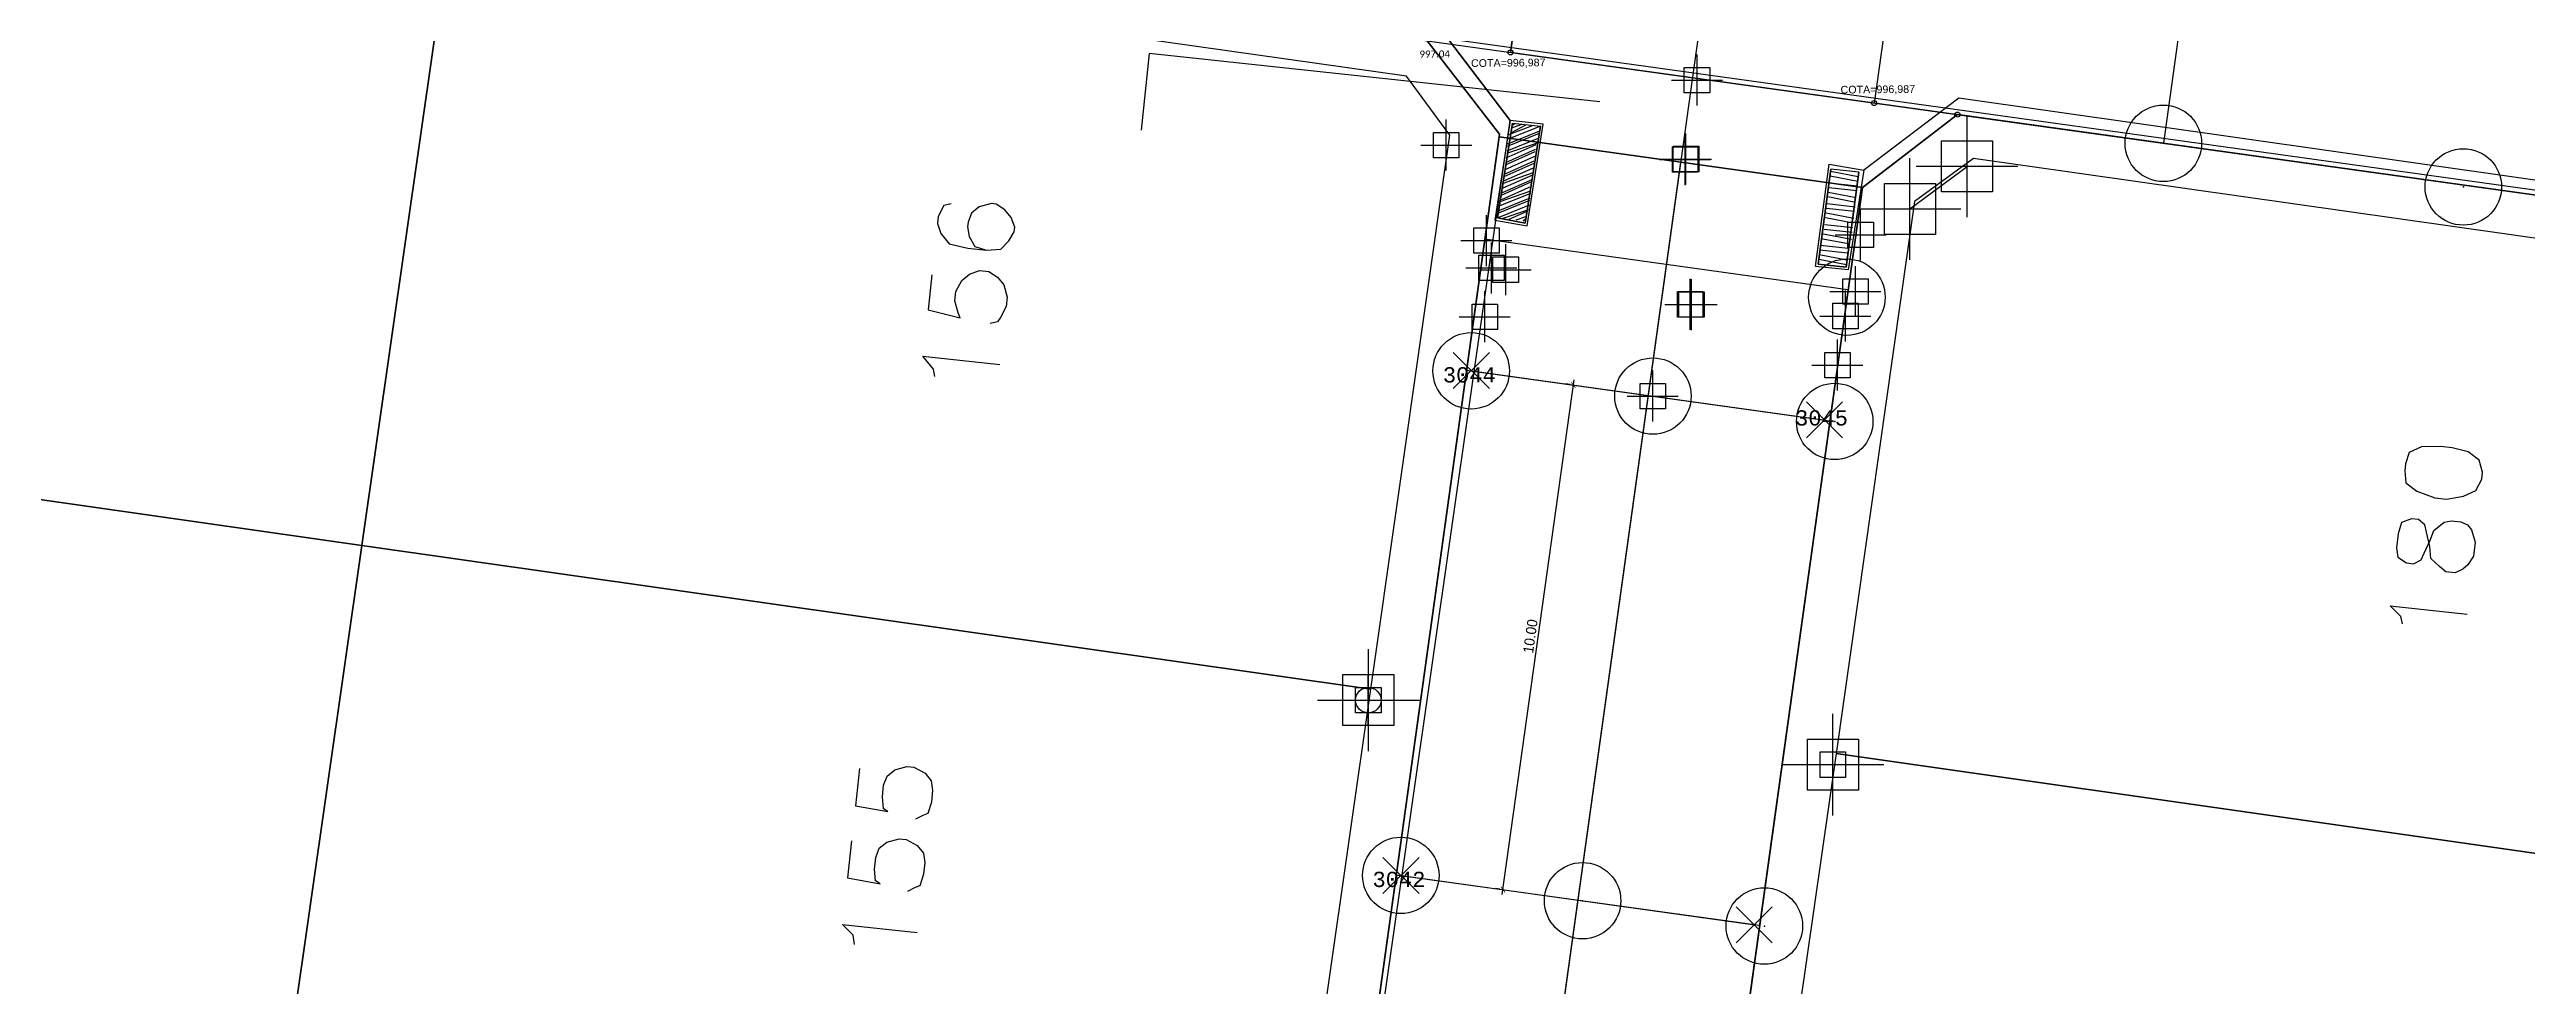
# Model space of a CAD drawing. Header units: metres. Extents: x 678 to 2349, y 417 to 1219.
# Drawn here: x 878.32 to 926.91, y 1019.87 to 1038.24 of the extents above; entities that cross this region are included whole.
import ezdxf
from ezdxf.enums import TextEntityAlignment as Align

# ---------------------------------------------------------------- set-up
doc = ezdxf.new("R2010")
doc.units = ezdxf.units.M
doc.header["$PDMODE"] = 32
doc.header["$PDSIZE"] = 1.5
doc.linetypes.add('DASHED', pattern=[0.75, 0.5, -0.25])
for name, color, linetype in [('12-CONDICIONES EXISTENTES', 2, 'Continuous'), ('C-ANNO-MATC-TEXT', 150, 'Continuous'), ('C-ROAD-PROF-TEXT', 11, 'Continuous'), ('linea 1', 1, 'Continuous'), ('LOTE 243', 1, 'Continuous'), ('puntos nov 7', 50, 'Continuous'), ('PUNTOS V', 4, 'Continuous'), ('V-NODE', 1, 'Continuous')]:
    doc.layers.add(name, color=color, linetype=linetype)
doc.layers.add('PDF2_area escolar', color=7, linetype='Continuous', true_color=0x989898)
doc.layers.add('PDF_Geometry', color=7, linetype='Continuous', true_color=0x797979)
doc.styles.add('CITY2', font='stylu.ttf', dxfattribs={"height": 0.2})
doc.styles.add('MONOTXT4', font='monotxt4.shx')
doc.styles.get("Standard").update_dxf_attribs({"font": 'arial.ttf'})
doc.dimstyles.new('COTAS2', dxfattribs={"dimtxt": 0.02, "dimasz": 0.1, "dimexe": 0.15, "dimexo": 0.08, "dimgap": 0.05, "dimtad": 1, "dimzin": 0, "dimdsep": 46, "dimtxsty": 'CITY2', "dimblk": 'ARCHTICK', "dimcen": 1, "dimdle": 0.1, "dimclrd": 1, "dimclre": 1, "dimclrt": 2, "dimadec": 0, "dimazin": 0, "dimtfac": 1, "dimtofl": 0, "dimtmove": 0, "dimatfit": 3, "dimldrblk": 'ARCHTICK', "dimfxl": 0.18, "dimtolj": 1, "dimtzin": 0, "dimarcsym": 0})

# ---------------------------------------------------------------- blocks, each defined once
blk = doc.blocks.new('*U270')
at = {"color": 0, "linetype": 'ByBlock', "lineweight": -2, "transparency": 16777216}
for p, q in [((0, -1), (0, 1)), ((-1, 0), (1, 0))]:
    blk.add_line(p, q, dxfattribs=at)
blk.add_circle((0, 0), 0.5, dxfattribs=at)
blk = doc.blocks.new('*U279', base_point=(904.189, 1025.47, 998.398))
at = {"layer": 'V-NODE', "color": 50, "lineweight": -2, "xscale": 0.5, "yscale": 0.5, "zscale": 0.5}
blk.add_blockref('*U270', (904.189, 1025.47, 998.398), dxfattribs=at)
blk = doc.blocks.new('*U2308')
at = {"color": 0, "linetype": 'ByBlock', "lineweight": -2, "transparency": 16777216}
for p, q in [((0, -1), (0, 1)), ((-1, 0), (1, 0))]:
    blk.add_line(p, q, dxfattribs=at)
blk.add_circle((0, 0), 0.5, dxfattribs=at)
blk = doc.blocks.new('*U2380', base_point=(904.189, 1025.47, 998.398))
at = {"layer": 'V-NODE', "color": 1, "lineweight": -2, "xscale": 0.5, "yscale": 0.5, "zscale": 0.5}
blk.add_blockref('*U2308', (904.189, 1025.47, 998.398), dxfattribs=at)
blk = doc.blocks.new('*U2456')
at = {"color": 0, "linetype": 'ByBlock', "lineweight": -2, "transparency": 16777216}
for p, q in [((0, -1), (0, 1)), ((-1, 0), (1, 0))]:
    blk.add_line(p, q, dxfattribs=at)
blk.add_lwpolyline([(-0.5, -0.5), (-0.5, 0.5), (0.5, 0.5), (0.5, -0.5)], close=True, dxfattribs=at)
blk = doc.blocks.new('*U2498', base_point=(913.302, 1024.205, 998.519))
at = {"layer": 'V-NODE', "color": 10, "lineweight": -2}
blk.add_blockref('*U2456', (913.302, 1024.205, 998.519), dxfattribs=at)
blk = doc.blocks.new('*U2501', base_point=(904.19, 1025.471, 998.396))
at = {"layer": 'V-NODE', "color": 10, "lineweight": -2}
blk.add_blockref('*U2456', (904.19, 1025.471, 998.396), dxfattribs=at)
blk = doc.blocks.new('*U2504', base_point=(915.933, 1035.95, 997.977))
at = {"layer": 'V-NODE', "color": 10, "lineweight": -2}
blk.add_blockref('*U2456', (915.933, 1035.95, 997.977), dxfattribs=at)
blk = doc.blocks.new('*U2507', base_point=(914.814, 1035.112, 997.928))
at = {"layer": 'V-NODE', "color": 10, "lineweight": -2}
blk.add_blockref('*U2456', (914.814, 1035.112, 997.928), dxfattribs=at)
blk = doc.blocks.new('*U2558')
at = {"color": 0, "linetype": 'ByBlock', "lineweight": -2, "transparency": 16777216}
for p, q in [((0, -1), (0, 1)), ((-1, 0), (1, 0))]:
    blk.add_line(p, q, dxfattribs=at)
blk.add_lwpolyline([(-0.5, -0.5), (-0.5, 0.5), (0.5, 0.5), (0.5, -0.5)], close=True, dxfattribs=at)
blk = doc.blocks.new('*U2630', base_point=(904.189, 1025.47, 998.398))
at = {"layer": 'V-NODE', "color": 130, "lineweight": -2, "xscale": 0.5, "yscale": 0.5, "zscale": 0.5}
blk.add_blockref('*U2558', (904.189, 1025.47, 998.398), dxfattribs=at)
blk = doc.blocks.new('*U2819', base_point=(913.302, 1024.205, 998.519))
at = {"layer": 'V-NODE', "color": 130, "lineweight": -2, "xscale": 0.5, "yscale": 0.5, "zscale": 0.5}
blk.add_blockref('*U2558', (913.302, 1024.205, 998.519), dxfattribs=at)
blk = doc.blocks.new('*U2822', base_point=(904.19, 1025.471, 998.396))
at = {"layer": 'V-NODE', "color": 130, "lineweight": -2, "xscale": 0.5, "yscale": 0.5, "zscale": 0.5}
blk.add_blockref('*U2558', (904.19, 1025.471, 998.396), dxfattribs=at)
blk = doc.blocks.new('*U2885', base_point=(905.718, 1036.366, 997.829))
at = {"layer": 'V-NODE', "color": 130, "lineweight": -2, "xscale": 0.5, "yscale": 0.5, "zscale": 0.5}
blk.add_blockref('*U2558', (905.718, 1036.366, 997.829), dxfattribs=at)
blk = doc.blocks.new('base')
at = {"layer": 'PDF_Geometry', "lineweight": 25, "extrusion": (-0.000787417, 0.063364, 0.99799), "elevation": 0.026}
for points in [[(-314.355, -197.288), (-299.601, -195.681), (-292.744, -194.188), (-282.663, -192.111), (-274.476, -190.361), (-258.037, -185.154), (-248.029, -180.61), (-240.539, -177.71), (-228.643, -174.042), (-222.733, -172.714), (-217.384, -171.04), (-209.935, -169.248), (-202.16, -164.759), (-196.196, -160.284), (-195.073, -159.817), (-178.095, -157.457), (-154.298, -156.614), (-136.667, -154.611), (-124.436, -153.164), (-118.066, -151.474), (-100.79, -146.646), (-80.955, -140.967), (-73.385, -139.328), (-61.694, -135.822), (-40.504, -131.604), (-37.727, -130.872), (-17.661, -129.441), (1.311, -127.461), (21.092, -124.929), (41.006, -122.83), (47.376, -123.458), (63.592, -123.186), (81.402, -124.312), (85.639, -96.072), (88.705, -66.393), (92.811, -40.781), (97.16, -22.386), (100.596, -1.562), (102.483, 8.32), (109.691, 37.361), (117.528, 76.62), (126.217, 115.638), (131.513, 149.592), (134.682, 173.973), (136.916, 195.591), (139.956, 229.678), (141.558, 250.676), (142.614, 271.37), (143.252, 283.21), (147.066, 312.938), (152.58, 355.631), (153.554, 396.042), (150.869, 418.02), (151.777, 438.639), (150.959, 458.028), (151.777, 438.639), (150.869, 418.02), (153.554, 396.042), (152.58, 355.631), (147.066, 312.938), (143.252, 283.21), (142.614, 271.37), (141.558, 250.676), (139.956, 229.678), (136.916, 195.591), (134.682, 173.973), (131.513, 149.592), (126.217, 115.638), (117.528, 76.62), (109.691, 37.361), (102.483, 8.32), (100.596, -1.562), (97.16, -22.386), (92.811, -40.781), (88.705, -66.393), (85.639, -96.072), (81.402, -124.312), (63.592, -123.186), (47.376, -123.458), (41.006, -122.83), (21.092, -124.929), (1.311, -127.461), (-17.661, -129.441), (-37.727, -130.872), (-40.504, -131.604), (-61.694, -135.822), (-73.385, -139.328), (-80.955, -140.967), (-100.79, -146.646), (-118.066, -151.474), (-124.436, -153.164), (-136.667, -154.611), (-154.298, -156.614), (-178.095, -157.457), (-195.073, -159.817), (-196.196, -160.284), (-202.16, -164.759), (-209.935, -169.248), (-217.384, -171.04), (-222.733, -172.714), (-228.643, -174.042), (-240.539, -177.71), (-248.029, -180.61), (-258.037, -185.154), (-274.476, -190.361), (-282.663, -192.111), (-292.744, -194.188), (-299.601, -195.681), (-314.355, -197.288), (-312.178, -178.446), (-309.146, -157.898), (-306.876, -132.899), (-305.823, -118.002), (-298.643, -78.802), (-291.055, -45.077), (-282.252, -15.116), (-275.645, 10.473), (-270.319, 33.898), (-263.825, 63.164), (-258.15, 86.408), (-284.424, 123.888)], [(-11.71, 51.199), (-13.594, 49.803), (-24.492, -20.249), (-23.096, -22.133), (15.367, -28.112), (17.206, -26.71), (28.103, 43.341), (26.707, 45.225)], [(-23.096, -22.133), (-24.492, -20.249), (-24.163, -18.295), (-24.798, -18.172), (-25.132, -20.172), (-24.492, -20.249)], [(-26.249, -20.594), (-17.427, -21.657), (-17.246, -20.149)], [(-73.109, -12.723), (-71.713, -14.606), (-33.296, -20.58), (-31.412, -19.184), (-31.083, -17.229), (-30.444, -17.306), (-30.732, -19.312), (-31.412, -19.184)], [(-24.532, -20.198), (-24.215, -18.335), (-24.758, -18.223), (-25.08, -20.132), (-24.448, -19.884)], [(-24.459, -19.975), (-24.943, -20.149)], [(-24.51, -20.015), (-24.806, -20.165)], [(-24.521, -20.107), (-24.715, -20.176)], [(-24.526, -20.152), (-24.578, -20.193)], [(-24.393, -19.427), (-24.98, -19.68)], [(-24.404, -19.518), (-24.991, -19.772)], [(-24.415, -19.609), (-25.042, -19.812)], [(-24.42, -19.655), (-25.053, -19.903)], [(-24.431, -19.747), (-25.064, -19.995)], [(-24.437, -19.792), (-25.069, -20.041)], [(-24.332, -18.924), (-24.919, -19.178)], [(-24.343, -19.015), (-24.924, -19.223)], [(-24.348, -19.061), (-24.936, -19.315)], [(-24.359, -19.152), (-24.947, -19.406)], [(-24.365, -19.198), (-24.952, -19.452)], [(-24.376, -19.289), (-24.963, -19.543)], [(-24.387, -19.381), (-24.974, -19.635)], [(-31.315, -19.149), (-31.043, -17.281), (-30.495, -17.347), (-30.766, -19.215)], [(-31.304, -19.058), (-30.761, -19.169)], [(-24.231, -18.472), (-24.864, -18.721)], [(-24.242, -18.564), (-24.875, -18.812)], [(-24.253, -18.655), (-24.88, -18.858)], [(-24.304, -18.695), (-24.891, -18.949)], [(-24.315, -18.787), (-24.902, -19.041)], [(-24.321, -18.832), (-24.908, -19.086)], [(-31.243, -18.555), (-30.7, -18.667)], [(-31.254, -18.646), (-30.711, -18.758)], [(-31.271, -18.783), (-30.722, -18.849)], [(-31.282, -18.875), (-30.733, -18.941)], [(-31.293, -18.966), (-30.75, -19.078)], [(-13.506, -18.744), (-13.363, -18.715), (-13.244, -18.498), (-13.228, -18.36), (-13.297, -18.167), (-13.458, -17.962), (-13.818, -17.872), (-14.184, -17.828), (-14.464, -17.841), (-14.623, -18.007), (-14.736, -18.179), (-14.747, -18.27), (-14.678, -18.464), (-14.557, -18.618), (-14.385, -18.731), (-14.294, -18.742), (-14.054, -18.678), (-13.901, -18.558), (-13.833, -18.38), (-13.822, -18.289), (-13.846, -18.1), (-13.961, -17.901), (-14.184, -17.828)], [(-24.215, -18.335), (-24.847, -18.583)], [(-24.226, -18.427), (-24.858, -18.675)], [(-24.306, -18.324), (-24.836, -18.492)], [(-24.443, -18.308), (-24.785, -18.452)], [(-24.58, -18.291), (-24.774, -18.36)], [(-24.717, -18.275), (-24.769, -18.315)], [(-31.194, -18.143), (-30.651, -18.255)], [(-31.205, -18.235), (-30.662, -18.347)], [(-31.221, -18.372), (-30.673, -18.438)], [(-31.232, -18.463), (-30.684, -18.53)], [(-31.087, -17.646), (-30.539, -17.712)], [(-31.098, -17.738), (-30.555, -17.849)], [(-31.155, -17.824), (-30.566, -17.941)], [(-31.172, -17.961), (-30.623, -18.027)], [(-31.183, -18.052), (-30.634, -18.118)], [(-13.107, -17.355), (-13.024, -16.669), (-13.653, -16.501), (-13.618, -16.598), (-13.554, -16.837), (-13.576, -17.02), (-13.695, -17.238), (-13.849, -17.358), (-14.043, -17.428), (-14.226, -17.406), (-14.397, -17.292), (-14.518, -17.138), (-14.582, -16.899), (-14.56, -16.716), (-14.441, -16.499), (-14.384, -16.413), (-14.242, -16.383)], [(-31.049, -17.326), (-30.506, -17.438)], [(-31.06, -17.418), (-30.517, -17.529)], [(-31.076, -17.555), (-30.528, -17.621)], [(-13.144, -15.356), (-13.115, -15.499), (-12.914, -15.755), (-14.422, -15.573)], [(-41.868, -10.134), (-41.838, -10.276), (-41.632, -10.487), (-43.14, -10.305)], [(-11.568, -7.663), (-11.48, -6.932), (-12.114, -6.809), (-12.028, -6.866), (-12.01, -7.1), (-12.038, -7.328), (-12.106, -7.506), (-12.259, -7.626), (-12.499, -7.69), (-12.636, -7.674), (-12.853, -7.555), (-12.974, -7.401), (-12.998, -7.213), (-12.97, -6.984), (-12.897, -6.761), (-12.8, -6.726), (-12.652, -6.652)], [(-11.397, -6.246), (-11.309, -5.515), (-11.944, -5.392), (-11.858, -5.449), (-11.84, -5.683), (-11.867, -5.911), (-11.935, -6.089), (-12.088, -6.209), (-12.328, -6.273), (-12.465, -6.257), (-12.683, -6.138), (-12.803, -5.984), (-12.827, -5.796), (-12.799, -5.567), (-12.726, -5.344), (-12.629, -5.31), (-12.481, -5.235)], [(-11.429, -4.202), (-11.406, -4.39), (-11.199, -4.601), (-12.662, -4.425)]]:
    blk.add_lwpolyline(points, dxfattribs=at)
for points in [[(-1.863, -12.171), (-3.712, -24.051), (15.043, -26.96), (16.209, -26.127), (17.891, -15.247)], [(-21.618, -9.096), (-23.299, -19.976), (-22.466, -21.143), (-3.712, -24.051), (-1.863, -12.171)], [(-24.758, -18.223), (-24.215, -18.335), (-24.532, -20.198), (-25.08, -20.132)], [(-30.495, -17.347), (-31.043, -17.281), (-31.315, -19.149), (-30.766, -19.215)], [(-50.481, -4.644), (-52.324, -16.479), (-33.569, -19.388), (-32.402, -18.554), (-30.726, -7.72)], [(-0.02, -0.337), (-1.863, -12.171), (17.891, -15.247), (19.74, -3.367)], [(-41.951, -13.138), (-41.97, -12.904), (-42.182, -12.739), (-42.536, -12.604), (-42.765, -12.576), (-43.096, -12.629), (-43.341, -12.738), (-43.46, -12.956), (-43.476, -13.093), (-43.412, -13.333), (-43.2, -13.497), (-42.886, -13.582), (-42.657, -13.609), (-42.286, -13.607), (-42.041, -13.498), (-41.968, -13.275)], [(-41.77, -11.629), (-41.793, -11.441), (-41.965, -11.328), (-42.102, -11.311), (-42.25, -11.386), (-42.313, -11.518), (-42.437, -11.781), (-42.505, -11.958), (-42.71, -12.119), (-42.852, -12.148), (-43.035, -12.126), (-43.167, -12.064), (-43.247, -11.961), (-43.311, -11.722), (-43.278, -11.448), (-43.165, -11.276), (-43.062, -11.195), (-42.914, -11.121), (-42.731, -11.143), (-42.605, -11.25), (-42.439, -11.41), (-42.421, -11.644), (-42.362, -11.929), (-42.333, -12.072), (-42.207, -12.18), (-42.07, -12.196), (-41.876, -12.127), (-41.803, -11.904)], [(-19.774, 2.739), (-21.618, -9.096), (-1.863, -12.171), (-0.02, -0.337)], [(-48.632, 7.236), (-50.481, -4.644), (-30.726, -7.72), (-28.877, 4.16)]]:
    blk.add_lwpolyline(points, close=True, dxfattribs=at)
blk = doc.blocks.new('*U3341')
at = {"color": 0, "linetype": 'ByBlock', "lineweight": -2, "transparency": 16777216}
for p, q in [((0, -1), (0, 1)), ((-1, 0), (1, 0))]:
    blk.add_line(p, q, dxfattribs=at)
blk.add_circle((0, 0), 0.5, dxfattribs=at)
blk = doc.blocks.new('*U3347', base_point=(904.189, 1025.47, 998.398))
at = {"layer": 'V-NODE', "color": 90, "lineweight": -2, "xscale": 0.5, "yscale": 0.5, "zscale": 0.5}
blk.add_blockref('*U3341', (904.189, 1025.47, 998.398), dxfattribs=at)
blk = doc.blocks.new('*U3815')
at = {"color": 0, "linetype": 'ByBlock', "lineweight": -2, "transparency": 16777216}
for p, q in [((-0.707, -0.707), (0.707, 0.707)), ((-0.707, 0.707), (0.707, -0.707))]:
    blk.add_line(p, q, dxfattribs=at)
blk = doc.blocks.new('*U3863', base_point=(904.83, 1022.03, 997.648))
at = {"layer": 'V-NODE', "lineweight": -2, "xscale": 0.5, "yscale": 0.5, "zscale": 0.5}
blk.add_blockref('*U3815', (904.83, 1022.03, 997.648), dxfattribs=at)
blk = doc.blocks.new('*U3866', base_point=(911.76, 1021.06, 997.648))
at = {"layer": 'V-NODE', "lineweight": -2, "xscale": 0.5, "yscale": 0.5, "zscale": 0.5}
blk.add_blockref('*U3815', (911.76, 1021.06, 997.648), dxfattribs=at)
blk = doc.blocks.new('*U3869', base_point=(906.21, 1031.94, 997.125))
at = {"layer": 'V-NODE', "lineweight": -2, "xscale": 0.5, "yscale": 0.5, "zscale": 0.5}
blk.add_blockref('*U3815', (906.21, 1031.94, 997.125), dxfattribs=at)
blk = doc.blocks.new('*U3872', base_point=(913.14, 1030.97, 997.125))
at = {"layer": 'V-NODE', "lineweight": -2, "xscale": 0.5, "yscale": 0.5, "zscale": 0.5}
blk.add_blockref('*U3815', (913.14, 1030.97, 997.125), dxfattribs=at)
blk = doc.blocks.new('_ArchTick')
at = {"color": 0, "linetype": 'ByBlock', "const_width": 0.15}
blk.add_lwpolyline([(-0.5, -0.5), (0.5, 0.5)], dxfattribs=at)
blk = doc.blocks.new('*D3913')
at = {"layer": 'Defpoints', "color": 0, "transparency": 16777216}
for p in [(908.212, 1031.656), (908.226, 1031.654, 997.205), (906.846, 1021.75, 997.205)]:
    blk.add_point(p, dxfattribs=at)
at = {"layer": 'PUNTOS V', "color": 1, "lineweight": -2, "transparency": 16777216}
blk.add_line((906.817, 1021.653), (908.226, 1031.755), dxfattribs=at)
at = {"layer": 'PUNTOS V', "color": 1, "linetype": 'Continuous', "lineweight": -2, "transparency": 16777216}
for p, q in [((908.147, 1031.665), (908.063, 1031.677)), ((906.767, 1021.761), (906.683, 1021.772))]:
    blk.add_line(p, q, dxfattribs=at)
at = {"layer": 'PUNTOS V', "color": 1, "lineweight": -2, "transparency": 16777216, "xscale": 0.1, "yscale": 0.1, "zscale": 0.1}
for p, rotation in [((908.212, 1031.656), 82.06495749795043), ((906.831, 1021.752), 262.0649574979504)]:
    blk.add_blockref('_ArchTick', p, dxfattribs=dict(at, rotation=rotation))
at = {"layer": 'PUNTOS V', "color": 2, "transparency": 16777216, "insert": (907.369, 1026.725), "char_height": 0.2, "attachment_point": 5, "rotation": 82.065, "style": 'CITY2'}
blk.add_mtext('\\A1;10.00', dxfattribs=at)
blk = doc.blocks.new('*U4907')
at = {"color": 0, "linetype": 'ByBlock', "lineweight": -2, "transparency": 16777216}
for p, q in [((0, -1), (0, 1)), ((-1, 0), (1, 0))]:
    blk.add_line(p, q, dxfattribs=at)
blk.add_lwpolyline([(-0.5, -0.5), (-0.5, 0.5), (0.5, 0.5), (0.5, -0.5)], close=True, dxfattribs=at)

msp = doc.modelspace()

# ---------------------------------------------------------------- linework, layer by layer
for points, elevation in [([(914.9689, 1043.33114), (876.14432, 1048.73944), (866.23988, 1050.11914), (859.10868, 1051.11252), (817.55125, 1056.9015), (800.44921, 1059.28399), (799.59579, 1053.14301), (826.52967, 1049.39094), (856.59489, 1045.20283), (857.99525, 1043.29413), (857.86209, 1042.33568), (864.99359, 1041.34487), (865.13307, 1042.30842), (866.99453, 1043.75415), (905.34372, 1038.41207), (906.7622, 1036.57971), (906.75506, 1036.52845), (913.88579, 1035.5321), (915.74333, 1036.9634), (954.17384, 1031.61), (955.02804, 1037.75087)], 995.067), ([(920.64023, 1042.54259), (919.78482, 1036.40189), (915.74333, 1036.9634), (913.88579, 1035.5321), (906.75506, 1036.52845), (906.7622, 1036.57971), (905.34372, 1038.41207), (866.99453, 1043.75415), (867.84994, 1049.89485)], 995.067), ([(866.99453, 1043.75415), (865.12675, 1042.30332), (855.39624, 972.28221), (856.798, 970.416), (895.35637, 965.06729), (896.98164, 966.31803), (906.7622, 1036.57971), (905.34372, 1038.41207)], 995.067), ([(955.34805, 1028.81279), (955.49186, 1029.84198), (954.17384, 1031.61), (915.74333, 1036.9634), (913.88549, 1035.53215), (904.13155, 965.44792), (905.43605, 963.68208), (943.89089, 958.3634), (945.68979, 959.71935)], 1001.429)]:
    msp.add_lwpolyline(points, close=True, dxfattribs=dict(elevation=elevation))
for points, elevation in [([(910.54652, 1037.65447), (912.8862, 1054.41761)], 1010.921), ([(904.38005, 967.24463), (913.88558, 1035.53063), (906.75527, 1036.52993), (897.24881, 968.23732), (904.38005, 967.24463)], 1010.921), ([(904.38005, 967.24463), (897.24881, 968.23732), (906.75506, 1036.52845), (913.88579, 1035.5321), (904.38005, 967.24463)], 1001.631), ([(906.75506, 1036.52845), (913.88579, 1035.5321)], 1010.921), ([(900.81443, 967.74097), (910.32043, 1036.03028)], 1010.921)]:
    msp.add_lwpolyline(points, dxfattribs=dict(elevation=elevation))
msp.add_point((919.78462, 1036.40044, 995.067))
at = {"layer": '12-CONDICIONES EXISTENTES', "color": 1, "linetype": 'Continuous', "elevation": 997.203}
for points in [[(789.22921, 1054.58692), (955.80806, 1031.38235)], [(789.24301, 1054.68596), (955.8219, 1031.48139)]]:
    msp.add_lwpolyline(points, dxfattribs=at)
at = {"layer": '12-CONDICIONES EXISTENTES', "color": 0, "elevation": 997.203}
msp.add_lwpolyline([(907.83775, 1044.32452), (956.56698, 1037.5365), (955.70902, 1031.39615), (906.97794, 1038.18443), (907.83775, 1044.32452)], dxfattribs=at)
at = {"layer": 'linea 1', "elevation": 997.205}
for points in [[(906.22108, 1031.93341), (913.15406, 1030.96706)], [(904.84058, 1022.02916), (911.77356, 1021.0628)]]:
    msp.add_lwpolyline(points, dxfattribs=at)
at = {"layer": 'LOTE 243', "color": 1, "elevation": 995.204}
for points in [[(925.48046, 1119.0127), (916.45174, 1053.92069), (914.10911, 1037.19105)], [(918.0096, 1117.55694), (909.32066, 1054.91453), (906.97796, 1038.18442)]]:
    msp.add_lwpolyline(points, dxfattribs=at)
at = {"layer": 'PUNTOS V', "color": 1}
for points, elevation in [([(905.34372, 1038.41207), (906.7622, 1036.57971)], 997.145), ([(880.99061, 825.33033), (910.54652, 1037.65447)], 1010.921), ([(913.87576, 1035.52465), (915.74333, 1036.9634)], 997.251), ([(877.00719, 822.82532), (906.7622, 1036.57971)], 1010.921), ([(914.814, 1035.112), (915.938, 1035.947)], 997.928), ([(886.19302, 836.59243), (913.88579, 1035.5321)], 1010.921), ([(906.46657, 1034.52425), (913.59765, 1033.53044)], 997.205), ([(906.10769, 1031.94914), (913.23878, 1030.95532)], 997.205), ([(904.7274, 1022.04485), (911.85848, 1021.05104)], 997.205)]:
    msp.add_lwpolyline(points, dxfattribs=dict(at, elevation=elevation))
for centre in [(906.97794, 1038.18443, 997.203), (914.10911, 1037.19105, 995.204), (915.74333, 1036.9634, 997.251)]:
    msp.add_circle(centre, 0.05, dxfattribs=at)
for p in [(925.66931, 1035.54481, 997.251), (913.57682, 1033.38099), (906.20674, 1031.93533, 997.205), (909.77228, 1031.43842, 997.205), (913.33782, 1030.94152, 995.204), (904.82644, 1022.03105, 997.205), (908.39198, 1021.53414, 997.205), (911.95752, 1021.03724, 995.204)]:
    msp.add_point(p, dxfattribs=at)

# ---------------------------------------------------------------- block references
at = {"layer": 'C-ANNO-MATC-TEXT', "lineweight": -2, "xscale": 0.5, "yscale": 0.5, "zscale": 0.5}
for p in [(910.638, 1037.642, 996.985), (910.403, 1036.082, 997.45), (910.42, 1036.092, 997.317), (906.507, 1034.492, 997.118), (913.846, 1034.603, 997.26), (906.605, 1033.955, 997.659), (906.885, 1033.92, 997.382), (913.745, 1033.492, 997.18), (906.474, 1032.996, 997.703), (910.503, 1033.24, -0.002), (910.529, 1033.236, -0.002), (913.549, 1033.01, 997.621), (913.392, 1032.047, 997.676), (909.769, 1031.439, -0.002)]:
    msp.add_blockref('*U4907', p, dxfattribs=at)
at = {"layer": 'PDF2_area escolar'}
msp.add_blockref('base', (882.736, 1016.336, 999.038), dxfattribs=at)
at = {"layer": 'puntos nov 7'}
msp.add_blockref('*U279', (904.189, 1025.47, 998.398), dxfattribs=at)
at = {"layer": 'V-NODE'}
for name, p in [('*U2885', (905.718, 1036.366, 997.829)), ('*U2504', (915.933, 1035.95, 997.977)), ('*U2507', (914.814, 1035.112, 997.928)), ('*U3869', (906.21, 1031.94, 997.125)), ('*U3872', (913.14, 1030.97, 997.125)), ('*U2501', (904.19, 1025.471, 998.396)), ('*U2380', (904.189, 1025.47, 998.398)), ('*U2630', (904.189, 1025.47, 998.398)), ('*U3347', (904.189, 1025.47, 998.398)), ('*U2822', (904.19, 1025.471, 998.396)), ('*U2498', (913.302, 1024.205, 998.519)), ('*U2819', (913.302, 1024.205, 998.519)), ('*U3863', (904.83, 1022.03, 997.648)), ('*U3866', (911.76, 1021.06, 997.648))]:
    msp.add_blockref(name, p, dxfattribs=at)

# ---------------------------------------------------------------- texts
at = {"layer": 'C-ROAD-PROF-TEXT', "color": 11, "linetype": 'Continuous', "lineweight": -3, "char_height": 0.15, "attachment_point": 8, "rotation": 0.571108}
for s, insert in [('{\\fCalibri|b0|i0|c0|p34;\\H0.91667x;\\C256;997.04}', (905.4916, 1038.08337, 2008.249)), ('{\\C2;COTA=996,987}', (906.93514, 1037.87865, 995.204)), ('{\\C2;COTA=996,987}', (914.18477, 1037.35708, 996.877))]:
    msp.add_mtext(s, dxfattribs=dict(at, insert=insert))
at = {"layer": 'LOTE 243', "color": 1, "linetype": 'DASHED', "style": 'MONOTXT4'}
for s, p in [('3044', (905.65128, 1032.00667, 1004.05956)), ('3045', (912.55964, 1031.16107, 1004.05956)), ('3042', (904.27098, 1022.10239, 1004.05956))]:
    msp.add_text(s, height=0.3, dxfattribs=at).set_placement(p, align=Align.TOP_LEFT)

# ---------------------------------------------------------------- dimensions: what is measured, and where the dimension line sits
at = {"layer": 'PUNTOS V', "color": 1}
dim = msp.add_aligned_dim(p1=(906.84599, 1021.74963, 997.205), p2=(908.22649, 1031.65388, 997.205), distance=0.01492, dimstyle='COTAS2', dxfattribs=at)
dim.commit()
dim.dimension.update_dxf_attribs({"geometry": '*D3913', "text_midpoint": (907.36935, 1026.72502)})

doc.saveas('drawing.dxf')
